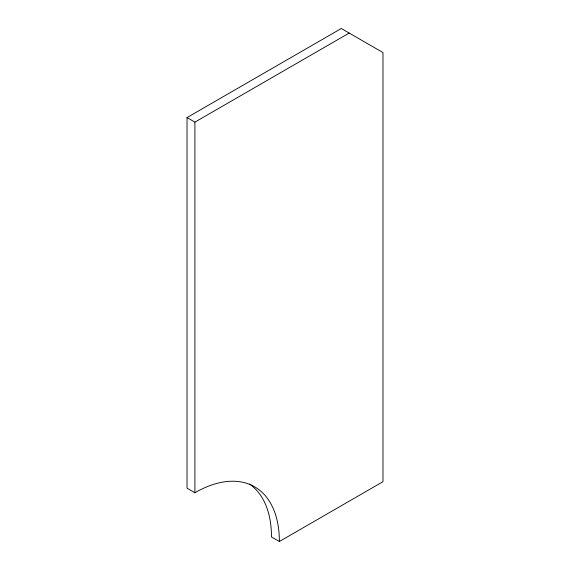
<?xml version="1.0" encoding="UTF-8"?>
<svg xmlns="http://www.w3.org/2000/svg" width="570" height="570" viewBox="0 0 570 570"><rect width="100%" height="100%" fill="white"/><g stroke="black" fill="none" stroke-linecap="round" stroke-linejoin="round"><path stroke-width="0.85" d="M279.371 541.5A119.451 68.963 -60 0 0 194.904 492.736L187.024 488.184L187.024 117.577L341.309 28.5L382.976 52.554L382.976 481.686L279.371 541.5L271.484 536.947A119.451 68.963 -60 0 0 249.518 484.023M187.024 117.577L194.904 122.13L349.189 33.053M194.904 122.13L194.904 492.736"/></g></svg>
